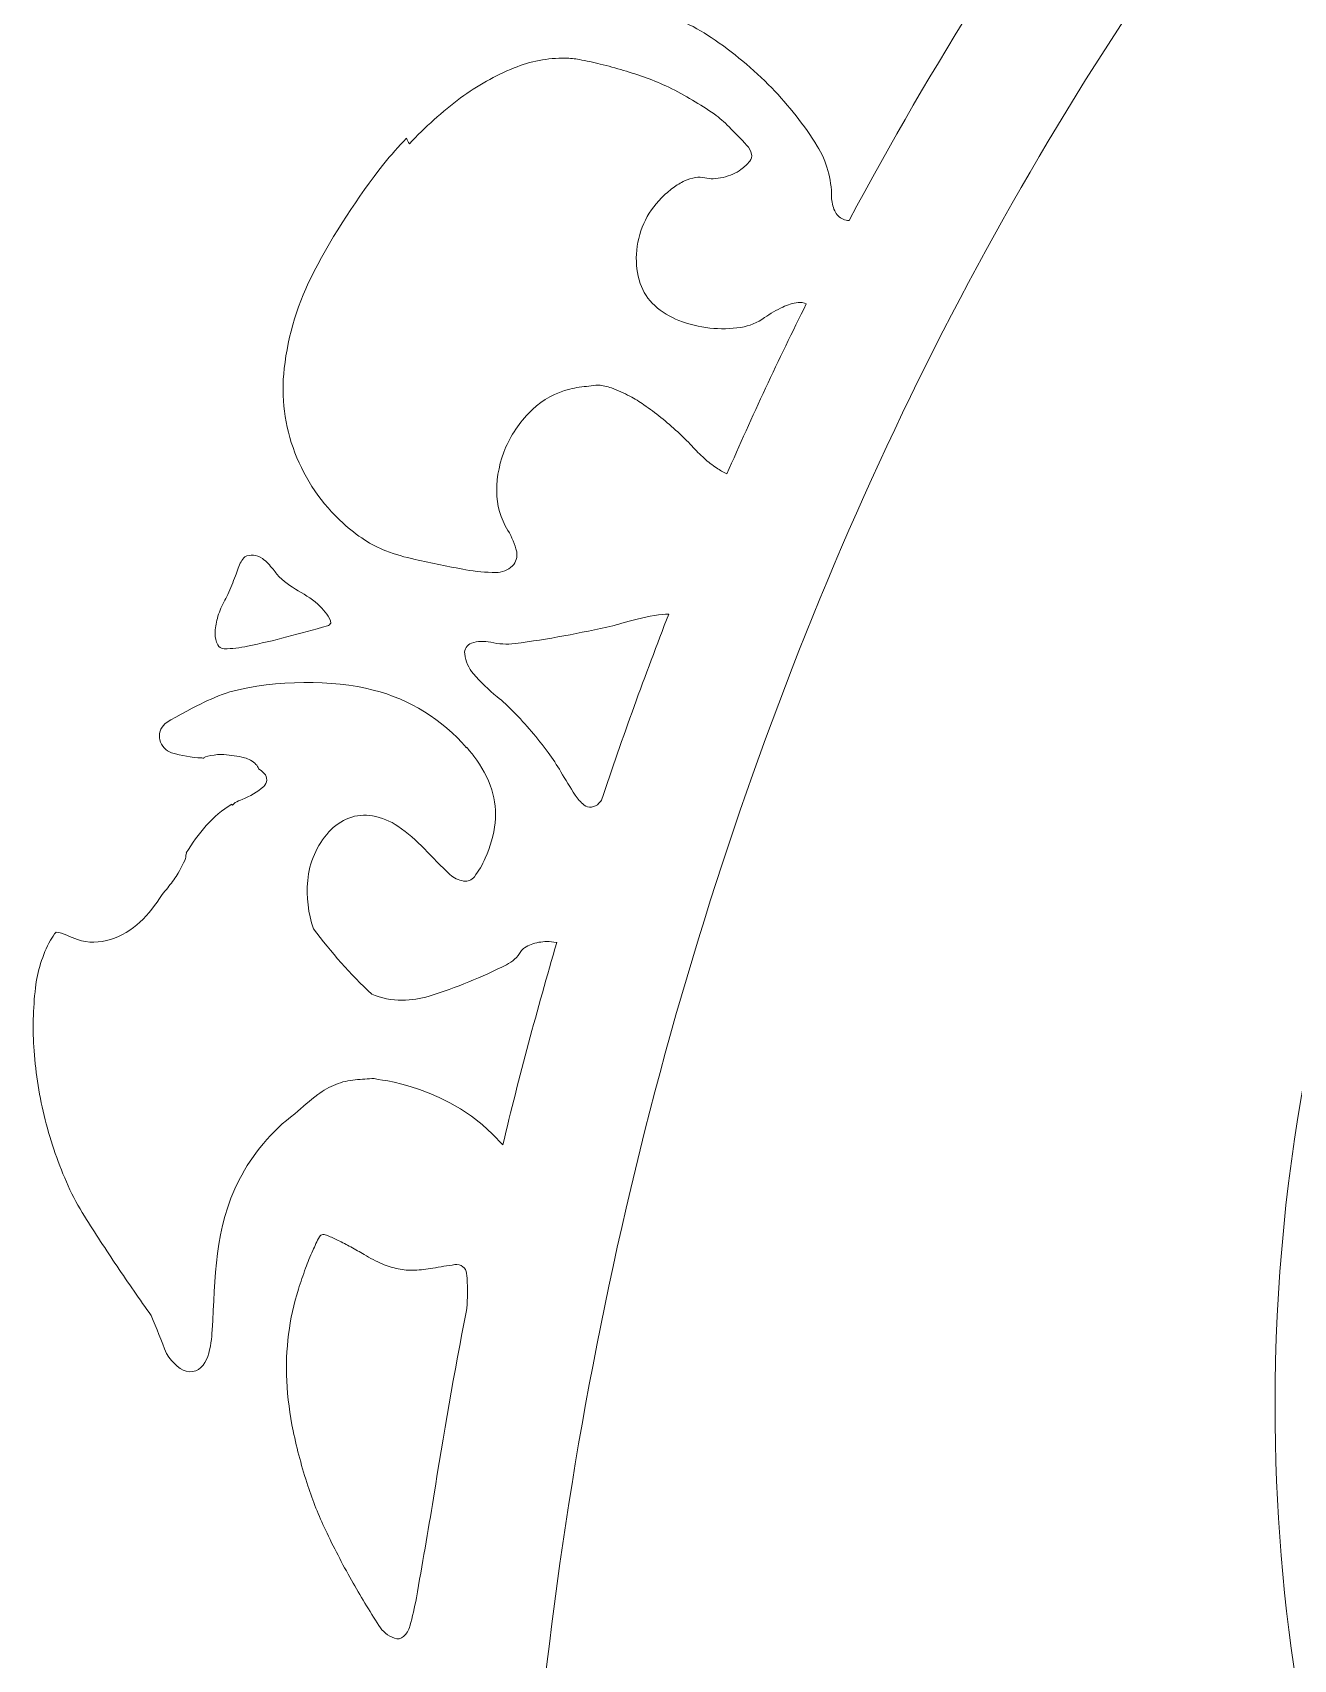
# Model space of a CAD drawing. Header units: millimetres. Extents: x 416 to 874, y -1963 to 60.
# Drawn here: x 447.8 to 532.2, y -207.5 to -98.7 of the extents above; entities that cross this region are included whole.
import ezdxf

# ---------------------------------------------------------------- set-up
doc = ezdxf.new("R2010")
doc.units = ezdxf.units.MM
doc.header["$MEASUREMENT"] = 0
doc.layers.add('Layer3', color=7, linetype='Continuous')

msp = doc.modelspace()

# ---------------------------------------------------------------- linework, layer by layer
at = {"layer": 'Layer3', "lineweight": 0}
for points, knots in [([(794.92, -327.15), (788.15, -348.52), (778.97, -368.09), (767.58, -385.52), (767, -384.7), (766.42, -383.89), (765.82, -383.08), (759.1, -374.08), (751.42, -366), (742.53, -359.1), (741.74, -358.48), (741.44, -357.88), (741.47, -356.9), (741.59, -352.61), (740.28, -348.78), (737.48, -345.49), (736.25, -344.05), (734.96, -342.65), (733.76, -341.18), (731.82, -338.81), (729.99, -336.35), (728, -334.02), (724.07, -329.4), (723.42, -323.88), (723.67, -318.18), (724.13, -307.72), (724.7, -297.26), (725.31, -286.8), (725.35, -286.05), (725.39, -285.29), (725.44, -284.54), (727.07, -283.24), (728.67, -281.9), (730.25, -280.51), (730.25, -280.51), (730.25, -280.5), (730.25, -280.49), (732.14, -278.83), (733.99, -277.11), (735.78, -275.31), (758.45, -252.65), (770.93, -222.51), (770.93, -190.46), (770.93, -158.4), (758.45, -128.27), (735.78, -105.6), (713.12, -82.94), (682.98, -70.45), (650.93, -70.45), (618.87, -70.45), (588.74, -82.94), (566.07, -105.6), (543.4, -128.27), (530.92, -158.4), (530.92, -190.46), (530.92, -217.43), (539.77, -243.03), (556.07, -263.98), (556.08, -263.98), (556.08, -263.98), (556.08, -263.98), (557.11, -265.31), (558.18, -266.63), (559.28, -267.92), (559.27, -267.94), (558.83, -268.86), (558.62, -269.3), (558.57, -269.41), (558.51, -269.53), (558.46, -269.64), (558.46, -269.64), (558.46, -269.64), (558.46, -269.64), (557.68, -271.27), (556.88, -272.89), (556.06, -274.5), (556.04, -274.55), (556.03, -274.6), (556.01, -274.65), (555.95, -274.79), (555.88, -274.91), (555.8, -275.02), (550.91, -284.6), (545.4, -293.82), (539.12, -302.61), (534.54, -309.01), (530.56, -315.84), (526.29, -322.47), (525.98, -322.95), (525.54, -323.4), (525.07, -323.73), (521.85, -326), (518.49, -328.09), (515.39, -330.51), (512.53, -332.75), (504.63, -340.41), (499.84, -344.88), (498.01, -340.36), (496.3, -335.74), (494.7, -331.03), (487.95, -311.16), (483.52, -290.33), (481.47, -268.85), (480.65, -259.97), (480.24, -251), (480.24, -241.94), (480.24, -212.38), (484.59, -183.71), (493.15, -156.72), (501.41, -130.66), (513.24, -107.26), (528.31, -87.18), (529.18, -86.02), (530.06, -84.87), (530.95, -83.74), (544.58, -66.57), (560.19, -52.8), (577.42, -42.75), (597.48, -31.06), (618.89, -24.93), (641.06, -24.53), (641.82, -24.52), (642.58, -24.51), (643.34, -24.51), (664.71, -24.51), (685.54, -29.87), (705.29, -40.47), (725.1, -51.09), (743.01, -66.5), (758.51, -86.26), (764.81, -94.3), (770.59, -102.9), (775.81, -112.01), (783.47, -125.82), (789.86, -140.77), (794.92, -156.72), (803.49, -183.71), (807.83, -212.38), (807.83, -241.94), (807.83, -271.49), (803.49, -300.17), (794.92, -327.15)], [0, 0, 0, 0, 1, 1, 1, 2, 2, 2, 3, 3, 3, 4, 4, 4, 5, 5, 5, 6, 6, 6, 7, 7, 7, 8, 8, 8, 9, 9, 9, 10, 10, 10, 11, 11, 11, 12, 12, 12, 13, 13, 13, 14, 14, 14, 15, 15, 15, 16, 16, 16, 17, 17, 17, 18, 18, 18, 19, 19, 19, 20, 20, 20, 21, 21, 21, 22, 22, 22, 23, 23, 23, 24, 24, 24, 25, 25, 25, 26, 26, 26, 27, 27, 27, 28, 28, 28, 29, 29, 29, 30, 30, 30, 31, 31, 31, 32, 32, 32, 33, 33, 33, 34, 34, 34, 35, 35, 35, 36, 36, 36, 37, 37, 37, 38, 38, 38, 39, 39, 39, 40, 40, 40, 41, 41, 41, 42, 42, 42, 43, 43, 43, 44, 44, 44, 45, 45, 45, 46, 46, 46, 47, 47, 47, 47]), ([(486.18, -94.51), (486.44, -94.04), (486.77, -93.61), (487.16, -93.25), (487.54, -92.88), (487.97, -92.57), (488.44, -92.33), (488.85, -92.11), (489.3, -91.98), (489.75, -91.95), (490.2, -91.92), (490.65, -91.98), (491.08, -92.14), (491.56, -92.32), (492.01, -92.56), (492.41, -92.87), (492.93, -93.26), (493.53, -93.52), (494.17, -93.63), (495.02, -93.77), (495.88, -93.82), (496.74, -93.78), (497.69, -93.74), (498.63, -93.61), (499.54, -93.38), (500.41, -93.17), (501.25, -92.86), (502.05, -92.46), (502.76, -92.09), (503.5, -91.76), (504.25, -91.47), (505.2, -91.09), (506.17, -90.74), (507.14, -90.41), (508.13, -90.07), (509.12, -89.77), (510.12, -89.48), (510.92, -89.25), (511.74, -89.05), (512.57, -88.89), (513.06, -88.8), (513.51, -88.58), (513.89, -88.25), (514.15, -88.01), (514.2, -87.61), (513.98, -87.32), (513.6, -86.82), (513.1, -86.4), (512.54, -86.11), (511.51, -85.59), (510.45, -85.11), (509.38, -84.67), (508.63, -84.37), (507.86, -84.08), (507.09, -83.8), (506.7, -83.67), (506.29, -83.59), (505.88, -83.57), (505.49, -83.55), (505.11, -83.59), (504.73, -83.71), (504.09, -83.9), (503.45, -84.12), (502.82, -84.36), (502.09, -84.64), (501.33, -84.87), (500.55, -85.04), (500.1, -85.14), (499.62, -85.09), (499.19, -84.9), (499.06, -84.84), (498.97, -84.73), (498.93, -84.59), (498.89, -84.46), (498.91, -84.31), (498.99, -84.19), (499.28, -83.77), (499.65, -83.4), (500.06, -83.11), (502.21, -81.59), (504.37, -80.08), (506.53, -78.58), (507.72, -77.75), (508.93, -76.94), (510.16, -76.16), (510.95, -75.65), (511.77, -75.16), (512.59, -74.71), (513.21, -74.37), (513.84, -74.09), (514.5, -73.85), (515.19, -73.61), (515.88, -73.37), (516.56, -73.13), (516.73, -73.08), (516.91, -73.03), (517.08, -73.01), (517.2, -72.99), (517.32, -73.01), (517.42, -73.07), (517.56, -73.16), (517.69, -73.26), (517.8, -73.37), (517.88, -73.46), (517.94, -73.56), (517.97, -73.67), (518.03, -73.87), (518.07, -74.07), (518.11, -74.28), (518.15, -74.53), (518.18, -74.79), (518.2, -75.04), (518.23, -75.31), (518.24, -75.58), (518.24, -75.86), (518.24, -76.36), (518.29, -76.86), (518.41, -77.35), (518.51, -77.76), (518.68, -78.15), (518.93, -78.49), (519.14, -78.8), (519.43, -79.04), (519.75, -79.21), (520.08, -79.38), (520.45, -79.47), (520.82, -79.48), (520.97, -79.48), (521.12, -79.49), (521.27, -79.53), (521.46, -79.56), (521.64, -79.61), (521.81, -79.66), (521.99, -79.72), (522.17, -79.79), (522.35, -79.86), (522.4, -79.89), (522.45, -79.92), (522.5, -79.94), (522.04, -80.55), (521.57, -81.16), (521.11, -81.78), (514.22, -90.96), (507.99, -100.8), (502.43, -111.24), (502.29, -111.24), (502.16, -111.21), (502.03, -111.15), (501.78, -111.04), (501.58, -110.84), (501.47, -110.59), (501.33, -110.3), (501.26, -109.98), (501.26, -109.66), (501.26, -108.46), (500.93, -107.28), (500.3, -106.26), (499.43, -104.86), (498.41, -103.56), (497.26, -102.37), (496.03, -101.11), (494.67, -99.98), (493.21, -99), (491.95, -98.16), (490.56, -97.53), (489.09, -97.14), (488.4, -96.96), (487.72, -96.72), (487.07, -96.43), (486.67, -96.25), (486.35, -95.94), (486.16, -95.55), (486, -95.22), (486, -94.83), (486.18, -94.51)], [0, 0, 0, 0, 1, 1, 1, 2, 2, 2, 3, 3, 3, 4, 4, 4, 5, 5, 5, 6, 6, 6, 7, 7, 7, 8, 8, 8, 9, 9, 9, 10, 10, 10, 11, 11, 11, 12, 12, 12, 13, 13, 13, 14, 14, 14, 15, 15, 15, 16, 16, 16, 17, 17, 17, 18, 18, 18, 19, 19, 19, 20, 20, 20, 21, 21, 21, 22, 22, 22, 23, 23, 23, 24, 24, 24, 25, 25, 25, 26, 26, 26, 27, 27, 27, 28, 28, 28, 29, 29, 29, 30, 30, 30, 31, 31, 31, 32, 32, 32, 33, 33, 33, 34, 34, 34, 35, 35, 35, 36, 36, 36, 37, 37, 37, 38, 38, 38, 39, 39, 39, 40, 40, 40, 41, 41, 41, 42, 42, 42, 43, 43, 43, 44, 44, 44, 45, 45, 45, 46, 46, 46, 47, 47, 47, 48, 48, 48, 49, 49, 49, 50, 50, 50, 51, 51, 51, 52, 52, 52, 53, 53, 53, 54, 54, 54, 55, 55, 55, 56, 56, 56, 57, 57, 57, 58, 58, 58, 58]), ([(464.65, -121.14), (464.91, -118.88), (465.58, -116.68), (466.64, -114.66), (467.97, -112.12), (469.54, -109.7), (471.32, -107.45), (471.79, -106.85), (472.3, -106.29), (472.82, -105.74), (472.89, -105.87), (472.96, -106), (473.02, -106.12), (474.07, -104.99), (475.21, -103.96), (476.45, -103.04), (477.55, -102.22), (478.75, -101.55), (480.02, -101.03), (481.11, -100.59), (482.28, -100.36), (483.45, -100.38), (483.77, -100.38), (484.08, -100.42), (484.39, -100.47), (484.86, -100.56), (485.33, -100.66), (485.79, -100.78), (486.31, -100.9), (486.83, -101.04), (487.35, -101.2), (487.86, -101.35), (488.36, -101.51), (488.86, -101.69), (489.37, -101.88), (489.88, -102.09), (490.37, -102.33), (490.91, -102.59), (491.44, -102.88), (491.96, -103.19), (492.45, -103.48), (492.93, -103.79), (493.4, -104.11), (493.76, -104.37), (494.09, -104.65), (494.4, -104.97), (494.81, -105.38), (495.2, -105.79), (495.59, -106.21), (495.74, -106.38), (495.85, -106.58), (495.91, -106.79), (495.95, -106.95), (495.91, -107.13), (495.8, -107.26), (495.62, -107.47), (495.42, -107.66), (495.2, -107.83), (495.03, -107.95), (494.85, -108.06), (494.66, -108.14), (494.44, -108.23), (494.23, -108.3), (494, -108.35), (493.79, -108.4), (493.57, -108.43), (493.34, -108.44), (493.16, -108.45), (492.97, -108.43), (492.78, -108.38), (492.58, -108.33), (492.36, -108.32), (492.16, -108.36), (491.91, -108.4), (491.66, -108.48), (491.43, -108.59), (491.16, -108.71), (490.9, -108.87), (490.66, -109.05), (490.38, -109.26), (490.12, -109.48), (489.88, -109.73), (489.38, -110.22), (488.99, -110.8), (488.7, -111.44), (488.42, -112.08), (488.25, -112.77), (488.21, -113.48), (488.17, -114.14), (488.25, -114.81), (488.46, -115.44), (488.65, -116.01), (488.99, -116.52), (489.43, -116.93), (489.91, -117.36), (490.45, -117.69), (491.05, -117.92), (491.71, -118.18), (492.41, -118.35), (493.12, -118.43), (493.81, -118.5), (494.5, -118.49), (495.19, -118.38), (495.76, -118.29), (496.31, -118.07), (496.78, -117.73), (497.17, -117.46), (497.57, -117.22), (498, -117.02), (498.32, -116.86), (498.67, -116.76), (499.02, -116.72), (499.21, -116.7), (499.4, -116.73), (499.57, -116.81), (497.71, -120.53), (495.94, -124.32), (494.26, -128.18), (494.02, -128.06), (493.79, -127.93), (493.57, -127.78), (493.28, -127.59), (493.01, -127.38), (492.75, -127.15), (492.46, -126.88), (492.18, -126.6), (491.91, -126.31), (491.61, -125.98), (491.29, -125.67), (490.97, -125.37), (490.6, -125.04), (490.23, -124.71), (489.84, -124.4), (489.47, -124.11), (489.1, -123.83), (488.71, -123.56), (488.41, -123.35), (488.1, -123.16), (487.77, -122.99), (487.37, -122.78), (486.95, -122.59), (486.53, -122.43), (486.25, -122.32), (485.96, -122.26), (485.66, -122.25), (485.45, -122.25), (485.24, -122.28), (485.03, -122.32), (484.6, -122.34), (484.17, -122.4), (483.75, -122.51), (482.82, -122.74), (481.96, -123.21), (481.26, -123.87), (480.5, -124.58), (479.9, -125.43), (479.48, -126.38), (479.07, -127.32), (478.86, -128.32), (478.86, -129.34), (478.86, -130.27), (479.12, -131.17), (479.61, -131.96), (479.88, -132.4), (480.08, -132.88), (480.2, -133.38), (480.27, -133.73), (480.16, -134.09), (479.91, -134.33), (479.61, -134.61), (479.21, -134.77), (478.8, -134.77), (478.13, -134.77), (477.46, -134.71), (476.8, -134.59), (475.66, -134.38), (474.53, -134.15), (473.4, -133.9), (472.74, -133.75), (472.08, -133.56), (471.45, -133.32), (470.95, -133.13), (470.47, -132.88), (470.02, -132.59), (469.51, -132.26), (469.04, -131.88), (468.59, -131.48), (467.16, -130.18), (466.06, -128.57), (465.36, -126.76), (464.68, -124.97), (464.43, -123.05), (464.65, -121.14)], [0, 0, 0, 0, 1, 1, 1, 2, 2, 2, 3, 3, 3, 4, 4, 4, 5, 5, 5, 6, 6, 6, 7, 7, 7, 8, 8, 8, 9, 9, 9, 10, 10, 10, 11, 11, 11, 12, 12, 12, 13, 13, 13, 14, 14, 14, 15, 15, 15, 16, 16, 16, 17, 17, 17, 18, 18, 18, 19, 19, 19, 20, 20, 20, 21, 21, 21, 22, 22, 22, 23, 23, 23, 24, 24, 24, 25, 25, 25, 26, 26, 26, 27, 27, 27, 28, 28, 28, 29, 29, 29, 30, 30, 30, 31, 31, 31, 32, 32, 32, 33, 33, 33, 34, 34, 34, 35, 35, 35, 36, 36, 36, 37, 37, 37, 38, 38, 38, 39, 39, 39, 40, 40, 40, 41, 41, 41, 42, 42, 42, 43, 43, 43, 44, 44, 44, 45, 45, 45, 46, 46, 46, 47, 47, 47, 48, 48, 48, 49, 49, 49, 50, 50, 50, 51, 51, 51, 52, 52, 52, 53, 53, 53, 54, 54, 54, 55, 55, 55, 56, 56, 56, 57, 57, 57, 58, 58, 58, 59, 59, 59, 60, 60, 60, 61, 61, 61, 62, 62, 62, 63, 63, 63, 64, 64, 64, 64]), ([(460.18, -137.84), (460.28, -137.46), (460.43, -137.1), (460.61, -136.76), (460.7, -136.59), (460.79, -136.42), (460.87, -136.24), (460.96, -136.04), (461.05, -135.83), (461.14, -135.62), (461.23, -135.42), (461.31, -135.21), (461.39, -135), (461.45, -134.83), (461.51, -134.66), (461.57, -134.48), (461.61, -134.33), (461.68, -134.18), (461.76, -134.05), (461.83, -133.93), (461.92, -133.82), (462.02, -133.72), (462.38, -133.56), (462.78, -133.56), (463.19, -133.84), (463.47, -134.03), (463.69, -134.29), (463.9, -134.56), (463.99, -134.67), (464.08, -134.77), (464.16, -134.88), (464.99, -135.85), (466.18, -136.17), (467.06, -137.04), (467.35, -137.33), (467.72, -137.75), (467.77, -138.15), (467.72, -138.24), (467.64, -138.31), (467.54, -138.34), (466.64, -138.6), (465.73, -138.84), (464.82, -139.08), (463.95, -139.31), (463.08, -139.52), (462.2, -139.7), (461.68, -139.81), (461.16, -139.87), (460.63, -139.87), (460.44, -139.87), (460.28, -139.76), (460.2, -139.6), (460.09, -139.37), (460.03, -139.12), (460.03, -138.87), (460.03, -138.52), (460.08, -138.17), (460.18, -137.84)], [0, 0, 0, 0, 1, 1, 1, 2, 2, 2, 3, 3, 3, 4, 4, 4, 5, 5, 5, 6, 6, 6, 7, 7, 7, 8, 8, 8, 9, 9, 9, 10, 10, 10, 11, 11, 11, 12, 12, 12, 13, 13, 13, 14, 14, 14, 15, 15, 15, 16, 16, 16, 17, 17, 17, 18, 18, 18, 19, 19, 19, 19]), ([(483.15, -148.1), (482.89, -147.65), (482.61, -147.22), (482.31, -146.81), (481.95, -146.33), (481.57, -145.85), (481.19, -145.4), (480.8, -144.94), (480.4, -144.5), (479.98, -144.08), (479.64, -143.72), (479.27, -143.39), (478.89, -143.08), (478.31, -142.61), (477.78, -142.1), (477.3, -141.54), (476.98, -141.17), (476.77, -140.71), (476.72, -140.22), (476.68, -139.9), (476.87, -139.6), (477.18, -139.5), (477.59, -139.36), (478.03, -139.34), (478.46, -139.44), (478.99, -139.56), (479.54, -139.59), (480.09, -139.52), (481.18, -139.38), (482.27, -139.21), (483.36, -139.01), (484.45, -138.8), (485.54, -138.58), (486.63, -138.33), (487.03, -138.24), (489.34, -137.51), (490.37, -137.56), (488.78, -141.64), (487.28, -145.79), (485.87, -150), (485.82, -150.07), (485.76, -150.14), (485.7, -150.2), (485.57, -150.34), (485.39, -150.43), (485.2, -150.46), (485.03, -150.49), (484.85, -150.44), (484.71, -150.32), (484.48, -150.13), (484.27, -149.9), (484.11, -149.65), (483.78, -149.14), (483.46, -148.62), (483.15, -148.1)], [0, 0, 0, 0, 1, 1, 1, 2, 2, 2, 3, 3, 3, 4, 4, 4, 5, 5, 5, 6, 6, 6, 7, 7, 7, 8, 8, 8, 9, 9, 9, 10, 10, 10, 11, 11, 11, 12, 12, 12, 13, 13, 13, 14, 14, 14, 15, 15, 15, 16, 16, 16, 17, 17, 17, 18, 18, 18, 18]), ([(461.64, -175.38), (459.96, -178.63), (460.06, -181.91), (459.83, -185.44), (459.76, -186.37), (459.62, -188.26), (458.29, -188.21), (457.74, -188.19), (457.22, -187.65), (456.77, -186.99), (456.44, -186.15), (456.11, -185.31), (455.76, -184.46), (455.76, -184.46), (455.76, -184.46), (455.76, -184.46), (454.98, -183.37), (454.22, -182.27), (453.47, -181.16), (452.73, -180.05), (452, -178.94), (451.29, -177.82), (450.88, -177.17), (450.52, -176.49), (450.2, -175.79), (449.56, -174.36), (449.05, -172.88), (448.66, -171.36), (448.28, -169.85), (448.03, -168.31), (447.92, -166.75), (447.82, -165.35), (447.85, -163.94), (448.01, -162.55), (448.14, -161.43), (448.48, -160.35), (449.01, -159.36), (449.12, -159.17), (449.25, -158.98), (449.39, -158.81), (449.86, -158.88), (450.35, -159.15), (450.82, -159.32), (452.26, -159.82), (453.89, -159.18), (455, -158.15), (455.58, -157.61), (456.05, -156.98), (456.48, -156.31), (456.6, -156.16), (456.74, -156.01), (456.86, -155.85), (457.08, -155.57), (457.29, -155.29), (457.49, -154.99), (457.65, -154.75), (458.06, -153.96), (458.06, -153.81), (458.06, -153.72), (458.08, -153.63), (458.12, -153.55), (458.11, -153.54), (458.1, -153.53), (458.1, -153.52), (458.88, -152.25), (459.86, -151), (461.14, -150.27), (461.15, -150.29), (461.17, -150.31), (461.18, -150.33), (461.24, -150.27), (461.31, -150.21), (461.37, -150.15), (461.52, -150.08), (461.68, -150), (461.83, -149.94), (462.36, -149.74), (462.86, -149.45), (463.28, -149.07), (463.4, -148.96), (463.48, -148.81), (463.48, -148.65), (463.49, -148.49), (463.43, -148.33), (463.31, -148.21), (463.2, -148.09), (463.07, -147.99), (462.93, -147.9), (462.9, -147.78), (462.85, -147.68), (462.76, -147.6), (462.55, -147.38), (462.28, -147.23), (461.99, -147.16), (461.54, -147.05), (461.08, -146.98), (460.62, -146.94), (460.12, -146.9), (459.22, -147.1), (459.27, -147.18), (459.23, -147.18), (459.18, -147.18), (459.13, -147.17), (458.45, -147.14), (457.78, -147.02), (457.12, -146.82), (456.73, -146.7), (456.43, -146.38), (456.33, -145.97), (456.24, -145.58), (456.37, -145.16), (456.67, -144.89), (456.92, -144.66), (458.54, -143.82), (459.05, -143.57), (459.68, -143.25), (460.34, -142.98), (461.01, -142.75), (464.13, -141.94), (467.88, -141.93), (470.61, -142.63), (473.02, -143.24), (475.23, -144.62), (476.85, -146.49), (476.85, -146.48), (476.85, -146.46), (476.84, -146.45), (477.01, -146.65), (477.18, -146.85), (477.34, -147.06), (477.86, -147.73), (478.27, -148.49), (478.53, -149.3), (478.76, -150.01), (478.84, -150.76), (478.76, -151.5), (478.66, -152.32), (478.44, -153.12), (478.1, -153.87), (477.9, -154.31), (477.66, -154.73), (477.37, -155.11), (477.2, -155.33), (476.93, -155.45), (476.65, -155.4), (476.31, -155.35), (475.99, -155.2), (475.73, -154.96), (475.15, -154.41), (474.58, -153.84), (474.03, -153.25), (473.49, -152.69), (472.9, -152.18), (472.26, -151.74), (471.75, -151.39), (471.16, -151.15), (470.55, -151.04), (470.02, -150.95), (469.48, -151), (468.98, -151.19), (468.47, -151.38), (468.01, -151.7), (467.64, -152.11), (466.83, -153.01), (466.33, -154.16), (466.22, -155.37), (466.12, -156.46), (466.25, -157.56), (466.6, -158.59), (467.79, -160.16), (469.08, -161.64), (470.5, -162.97), (471.14, -163.23), (471.84, -163.37), (472.54, -163.37), (473.15, -163.37), (473.77, -163.28), (474.35, -163.1), (475.25, -162.82), (476.13, -162.5), (477, -162.15), (477.85, -161.8), (478.69, -161.41), (479.51, -161), (479.91, -160.8), (480.25, -160.49), (480.48, -160.11), (480.54, -160.01), (480.63, -159.92), (480.73, -159.86), (480.86, -159.77), (481.01, -159.7), (481.16, -159.65), (481.32, -159.58), (481.5, -159.53), (481.68, -159.5), (481.85, -159.47), (482.03, -159.45), (482.21, -159.45), (482.43, -159.45), (482.64, -159.47), (482.85, -159.51), (482.86, -159.51), (482.87, -159.52), (482.88, -159.52), (481.57, -163.99), (480.36, -168.49), (479.27, -173.04), (475.71, -168.96), (470.82, -168.71), (470.67, -168.61), (470.25, -168.62), (469.83, -168.65), (469.4, -168.69), (468.96, -168.73), (468.52, -168.83), (468.1, -169), (467.67, -169.17), (467.27, -169.4), (466.9, -169.68), (466.37, -170.09), (465.87, -170.51), (465.37, -170.96), (463.81, -172.11), (462.53, -173.65), (461.64, -175.38)], [0, 0, 0, 0, 1, 1, 1, 2, 2, 2, 3, 3, 3, 4, 4, 4, 5, 5, 5, 6, 6, 6, 7, 7, 7, 8, 8, 8, 9, 9, 9, 10, 10, 10, 11, 11, 11, 12, 12, 12, 13, 13, 13, 14, 14, 14, 15, 15, 15, 16, 16, 16, 17, 17, 17, 18, 18, 18, 19, 19, 19, 20, 20, 20, 21, 21, 21, 22, 22, 22, 23, 23, 23, 24, 24, 24, 25, 25, 25, 26, 26, 26, 27, 27, 27, 28, 28, 28, 29, 29, 29, 30, 30, 30, 31, 31, 31, 32, 32, 32, 33, 33, 33, 34, 34, 34, 35, 35, 35, 36, 36, 36, 37, 37, 37, 38, 38, 38, 39, 39, 39, 40, 40, 40, 41, 41, 41, 42, 42, 42, 43, 43, 43, 44, 44, 44, 45, 45, 45, 46, 46, 46, 47, 47, 47, 48, 48, 48, 49, 49, 49, 50, 50, 50, 51, 51, 51, 52, 52, 52, 53, 53, 53, 54, 54, 54, 55, 55, 55, 56, 56, 56, 57, 57, 57, 58, 58, 58, 59, 59, 59, 60, 60, 60, 61, 61, 61, 62, 62, 62, 63, 63, 63, 64, 64, 64, 65, 65, 65, 66, 66, 66, 67, 67, 67, 68, 68, 68, 69, 69, 69, 70, 70, 70, 71, 71, 71, 72, 72, 72, 73, 73, 73, 74, 74, 74, 75, 75, 75, 75]), ([(470.98, -205.19), (470.35, -204.19), (469.74, -203.18), (469.15, -202.15), (468.53, -201.05), (467.95, -199.93), (467.41, -198.79), (466.96, -197.83), (466.56, -196.84), (466.23, -195.84), (465.84, -194.63), (465.51, -193.41), (465.25, -192.17), (465.02, -191.07), (464.88, -189.95), (464.82, -188.83), (464.77, -187.79), (464.81, -186.74), (464.94, -185.71), (465.07, -184.68), (465.29, -183.67), (465.6, -182.69), (465.75, -182.22), (465.91, -181.75), (466.08, -181.29), (466.22, -180.89), (466.38, -180.5), (466.56, -180.11), (466.7, -179.8), (466.84, -179.49), (467, -179.19), (467.05, -179.09), (467.14, -179.04), (467.24, -179.04), (467.35, -179.04), (467.45, -179.06), (467.54, -179.1), (467.78, -179.21), (468.02, -179.32), (468.26, -179.43), (468.54, -179.57), (468.82, -179.71), (469.1, -179.87), (469.4, -180.03), (469.7, -180.2), (470, -180.38), (470.39, -180.61), (470.8, -180.82), (471.21, -181), (471.56, -181.15), (471.91, -181.26), (472.28, -181.34), (472.63, -181.41), (473, -181.44), (473.36, -181.42), (473.77, -181.41), (474.18, -181.36), (474.59, -181.29), (475.08, -181.19), (475.57, -181.12), (476.06, -181.05), (476.25, -181.03), (476.44, -181.08), (476.6, -181.19), (476.74, -181.29), (476.84, -181.45), (476.85, -181.63), (476.89, -182.06), (476.91, -182.49), (476.91, -182.92), (476.91, -183.25), (476.89, -183.58), (476.87, -183.9), (476.86, -183.98), (476.85, -184.05), (476.84, -184.12), (476.02, -188.27), (475.29, -192.44), (474.64, -196.64), (474.64, -196.65), (474.64, -196.66), (474.64, -196.66), (474.26, -198.89), (473.88, -201.12), (473.49, -203.34), (473.37, -203.98), (473.23, -204.6), (473.06, -205.22), (472.99, -205.49), (472.84, -205.73), (472.63, -205.92), (472.46, -206.07), (472.23, -206.11), (472.02, -206.03), (471.59, -205.87), (471.23, -205.57), (470.98, -205.19)], [0, 0, 0, 0, 1, 1, 1, 2, 2, 2, 3, 3, 3, 4, 4, 4, 5, 5, 5, 6, 6, 6, 7, 7, 7, 8, 8, 8, 9, 9, 9, 10, 10, 10, 11, 11, 11, 12, 12, 12, 13, 13, 13, 14, 14, 14, 15, 15, 15, 16, 16, 16, 17, 17, 17, 18, 18, 18, 19, 19, 19, 20, 20, 20, 21, 21, 21, 22, 22, 22, 23, 23, 23, 24, 24, 24, 25, 25, 25, 26, 26, 26, 27, 27, 27, 28, 28, 28, 29, 29, 29, 30, 30, 30, 31, 31, 31, 32, 32, 32, 32])]:
    msp.add_open_spline(points, degree=3, knots=knots, dxfattribs=at)

doc.saveas('drawing.dxf')
